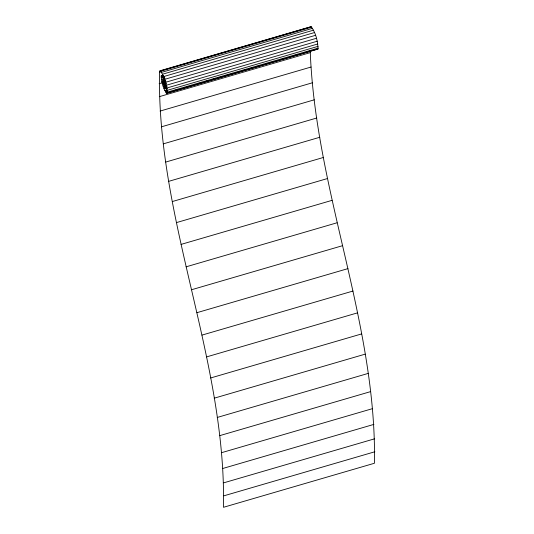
<?xml version="1.0" encoding="UTF-8"?>
<svg xmlns="http://www.w3.org/2000/svg" width="534" height="534" viewBox="0 0 534 534"><rect width="100%" height="100%" fill="white"/><g stroke="black" fill="none" stroke-linecap="round" stroke-linejoin="round"><path stroke-width="0.8" d="M310.267 50.997L310.287 52.619C315.874 191.819 376.804 323.344 374.454 463.245L223.472 507.3C226.336 359.282 156.682 220.228 159.546 72.21L160.153 70.755L311.135 26.7C315.848 32.774 317.823 41.352 318.017 48.995L166.701 93.33C162.997 88.564 161.361 81.749 161.248 75.788L163.13 75.281M164.652 85.56C164.245 80 161.101 76.849 163.651 85.327C167.89 95.593 164.051 77.083 161.528 75.748L161.248 75.788M166.701 93.33L167.042 93.049C166.842 85.4 164.866 76.823 160.153 70.755M311.135 26.7L159.726 71.102M160.801 71.182L311.776 27.127M159.546 72.21L161.148 71.743M161.615 72.357L312.597 28.309M162.556 74.206L313.538 30.158M161.081 76.222L162.683 75.755M161.922 76.108L163.517 75.641M162.396 76.849L163.991 76.382M163.551 76.602L314.533 32.547M161.148 77.644L162.743 77.183M162.923 77.917L164.519 77.457M161.415 79.519L163.811 78.818M163.477 79.266L165.079 78.798M162.917 79.853L315.514 35.317M164.031 80.808L165.627 80.34M161.869 81.709L163.471 81.241M162.75 81.809L164.345 81.342M159.139 83.691L162.329 82.757M162.977 82.924L166.134 81.989M165.433 82.336L316.415 38.288M163.291 84.118L164.886 83.651M164.979 84.112L166.581 83.644M166.194 85.293L317.176 41.238M164.051 86.448L165.647 85.981M164.459 87.422L167.169 86.621M163.985 88.657L165.58 88.19M166.762 88.037L317.743 43.982M165.607 88.684L167.202 88.217M165.433 88.824L167.029 88.357M164.779 90.566L167.175 89.866M167.102 90.38L318.084 46.325M165.527 92.042L167.129 91.574M167.182 92.162L318.164 48.113M166.181 92.983L167.783 92.515M174.171 90.653L176.567 89.952M186.953 86.922L189.35 86.228M199.736 83.197L202.132 82.496M205.323 81.562L207.726 80.861M212.519 79.466L214.915 78.765M218.106 77.831L220.502 77.136M225.295 75.735L227.691 75.034M230.888 74.106L233.285 73.405M238.077 72.01L240.474 71.309M243.671 70.375L246.067 69.674M249.265 68.746L253.256 67.578M256.453 66.643L258.85 65.949M269.236 62.919L271.632 62.218M282.012 59.187L284.408 58.486M293.199 55.923L297.191 54.762M305.982 52.192L309.974 51.03M167.042 93.049L318.017 48.995M159.312 96.667L310.287 52.619M160.066 111.079L311.048 67.03M161.408 126.838L312.39 82.783M163.324 143.86L314.306 99.805M165.8 162.049L316.782 118.001M168.824 181.306L319.806 137.258M172.382 201.532L323.364 157.477M176.454 222.605L327.435 178.55M181.019 244.412L331.994 200.363M186.046 266.84L337.027 222.785M191.512 289.755L342.488 245.7M196.973 312.67L347.954 268.622M202.006 335.098L352.981 291.043M206.565 356.906L357.546 312.851M210.636 377.979L361.618 333.924M214.194 398.197L365.176 354.149M217.218 417.461L368.2 373.406M219.694 435.651L370.676 391.596M221.61 452.672L372.592 408.617M222.952 468.431L373.934 424.376M223.713 482.836L374.688 438.788M223.886 495.819L374.861 451.764M317.163 48.934L317.677 49.275"/></g></svg>
